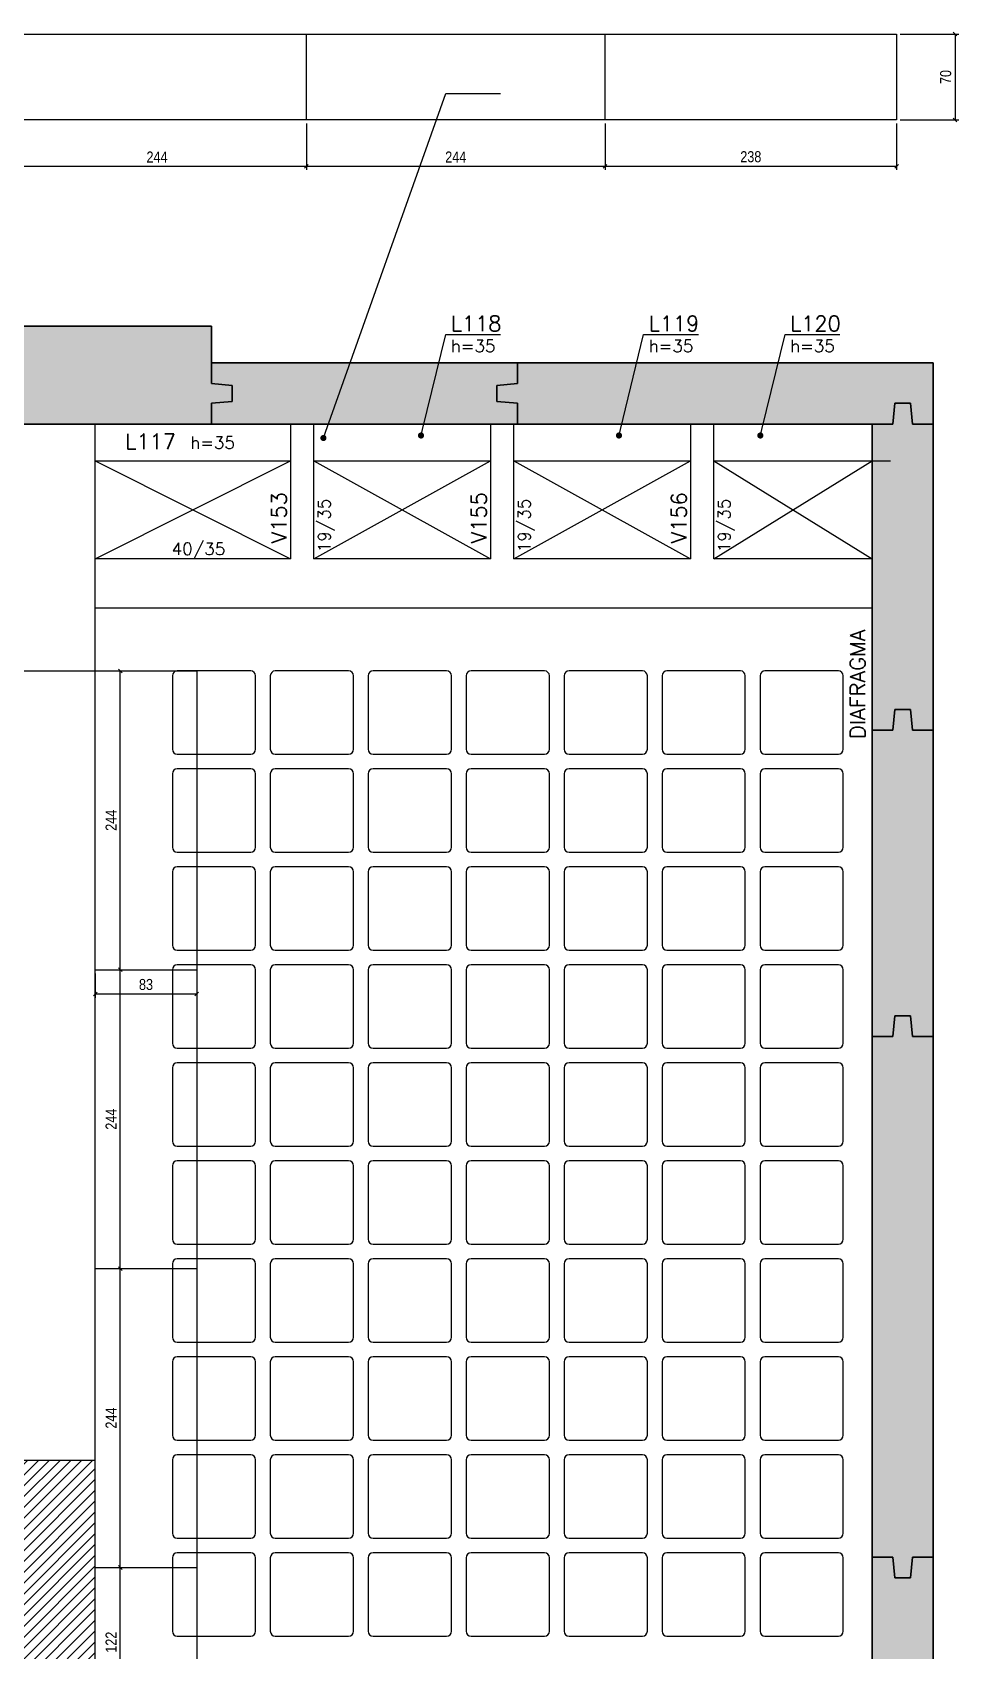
# Model space of a CAD drawing. Header units: millimetres. Extents: x -9777 to 15193, y 190 to 5169.
# Drawn here: x 6703 to 7460, y 1972 to 3293 of the extents above; entities that cross this region are included whole.
import ezdxf
from ezdxf import colors
from ezdxf.entities.mleader import LeaderData, LeaderLine
from ezdxf.math import Vec2, Vec3

# ---------------------------------------------------------------- set-up
doc = ezdxf.new("R2010")
doc.units = ezdxf.units.MM
for name, color, linetype in [('251', 5, 'Continuous'), ('COTA', 241, 'Continuous'), ('F-AUX-RED', 1, 'Continuous'), ('F-CUBETA', 1, 'Continuous'), ('F-LAJES', 3, 'Continuous'), ('F-LAJES-DIM', 2, 'Continuous'), ('F-LAJES-NOME', 4, 'Continuous'), ('F-PARC-NOME', 4, 'Continuous'), ('F-PILARES-HACH', 174, 'Continuous'), ('F-PILARES-S', 170, 'Continuous'), ('F-SOLIDO-EST', 252, 'Continuous'), ('F-VIGAS', 3, 'Continuous'), ('F-VIGAS-DIM', 2, 'Continuous'), ('F-VIGAS-NOME', 4, 'Continuous'), ('F-VÃO', 1, 'Continuous'), ('Painéis', 200, 'Continuous')]:
    doc.layers.add(name, color=color, linetype=linetype)
doc.styles.add('COTA TECNICA-50', font='techl___.ttf', dxfattribs={"height": 9})
doc.styles.add('MCP', font='romans.shx')
doc.styles.get("Standard").update_dxf_attribs({"font": 'arial.ttf'})
doc.dimstyles.new('COTA PAINEL-50', dxfattribs={"dimtxt": 9, "dimasz": 3, "dimexe": 3, "dimexo": 3, "dimgap": 3, "dimtad": 1, "dimdec": 1, "dimzin": 12, "dimdsep": 46, "dimtxsty": 'COTA TECNICA-50', "dimblk1": 'OBLIQUE', "dimblk2": 'OBLIQUE', "dimsah": 1, "dimcen": 0.9, "dimclrd": 4, "dimclre": 4, "dimclrt": 240, "dimadec": 1, "dimazin": 3, "dimtfac": 1, "dimtdec": 1, "dimtmove": 0, "dimatfit": 3, "dimfxl": 1, "dimtolj": 1, "dimtzin": 12, "dimarcsym": 0})

# ---------------------------------------------------------------- blocks, each defined once
blk = doc.blocks.new('_VAONER063650636500869008690')
at = {"layer": '251', "color": 1}
for p, q in [((-34, 30), (-34, -30)), ((30, 34), (-30, 34)), ((34, -30), (34, 30)), ((-30, -34), (30, -34))]:
    blk.add_line(p, q, dxfattribs=at)
for centre, start, end in [((-30, 30), 90, 180), ((30, 30), 0, 90), ((-30, -30), 180, 270), ((30, -30), 270, 0)]:
    blk.add_arc(centre, 4, start, end, dxfattribs=at)
blk = doc.blocks.new('_Dot')
at = {"color": 0, "linetype": 'ByBlock', "lineweight": -2}
blk.add_line((-0.5, 0), (-1, 0), dxfattribs=at)
at = {"color": 0, "linetype": 'ByBlock', "const_width": 0.5}
blk.add_lwpolyline([(-0.25, 0, 1), (0.25, 0, 1)], format="xyb", close=True, dxfattribs=at)
blk = doc.blocks.new('_Oblique')
at = {"color": 0, "linetype": 'ByBlock', "lineweight": -2}
blk.add_line((-0.5, -0.5), (0.5, 0.5), dxfattribs=at)
blk = doc.blocks.new('*D1286')
at = {"layer": 'COTA', "color": 4, "lineweight": -2, "transparency": 16777216}
for p, q in [((6775.1, 1918), (6775.1, 2040)), ((6757.6, 1918), (6778.1, 1918))]:
    blk.add_line(p, q, dxfattribs=at)
at = {"layer": 'Defpoints', "color": 0, "transparency": 16777216}
for p in [(6775.1, 2040), (6775.1, 2040), (6754.6, 1918)]:
    blk.add_point(p, dxfattribs=at)
at = {"layer": 'COTA', "color": 4, "lineweight": -2, "transparency": 16777216, "xscale": 3, "yscale": 3, "zscale": 3}
for p, rotation in [((6775.1, 2040), 90), ((6775.1, 1918), 270)]:
    blk.add_blockref('_Oblique', p, dxfattribs=dict(at, rotation=rotation))
at = {"layer": 'COTA', "color": 240, "transparency": 16777216, "insert": (6767.6, 1979), "char_height": 9, "attachment_point": 5, "rotation": 90, "style": 'COTA TECNICA-50'}
blk.add_mtext('\\A1;122', dxfattribs=at)
blk = doc.blocks.new('*D1287')
at = {"layer": 'COTA', "color": 4, "lineweight": -2, "transparency": 16777216}
blk.add_line((6775.1, 2040), (6775.1, 2284), dxfattribs=at)
at = {"layer": 'Defpoints', "color": 0, "transparency": 16777216}
for p in [(6775.1, 2284), (6775.1, 2284), (6775.1, 2040)]:
    blk.add_point(p, dxfattribs=at)
at = {"layer": 'COTA', "color": 4, "lineweight": -2, "transparency": 16777216, "xscale": 3, "yscale": 3, "zscale": 3}
for p, rotation in [((6775.1, 2284), 90), ((6775.1, 2040), 270)]:
    blk.add_blockref('_Oblique', p, dxfattribs=dict(at, rotation=rotation))
at = {"layer": 'COTA', "color": 240, "transparency": 16777216, "insert": (6767.6, 2162), "char_height": 9, "attachment_point": 5, "rotation": 90, "style": 'COTA TECNICA-50'}
blk.add_mtext('\\A1;244', dxfattribs=at)
blk = doc.blocks.new('*D1288')
at = {"layer": 'COTA', "color": 4, "lineweight": -2, "transparency": 16777216}
blk.add_line((6775.1, 2284), (6775.1, 2528), dxfattribs=at)
at = {"layer": 'Defpoints', "color": 0, "transparency": 16777216}
for p in [(6775.1, 2528), (6775.1, 2528), (6775.1, 2284)]:
    blk.add_point(p, dxfattribs=at)
at = {"layer": 'COTA', "color": 4, "lineweight": -2, "transparency": 16777216, "xscale": 3, "yscale": 3, "zscale": 3}
for p, rotation in [((6775.1, 2528), 90), ((6775.1, 2284), 270)]:
    blk.add_blockref('_Oblique', p, dxfattribs=dict(at, rotation=rotation))
at = {"layer": 'COTA', "color": 240, "transparency": 16777216, "insert": (6767.6, 2406), "char_height": 9, "attachment_point": 5, "rotation": 90, "style": 'COTA TECNICA-50'}
blk.add_mtext('\\A1;244', dxfattribs=at)
blk = doc.blocks.new('*D1289')
at = {"layer": 'COTA', "color": 4, "lineweight": -2, "transparency": 16777216}
blk.add_line((6775.1, 2528), (6775.1, 2772), dxfattribs=at)
at = {"layer": 'Defpoints', "color": 0, "transparency": 16777216}
for p in [(6775.1, 2772), (6775.1, 2772), (6775.1, 2528)]:
    blk.add_point(p, dxfattribs=at)
at = {"layer": 'COTA', "color": 4, "lineweight": -2, "transparency": 16777216, "xscale": 3, "yscale": 3, "zscale": 3}
for p, rotation in [((6775.1, 2772), 90), ((6775.1, 2528), 270)]:
    blk.add_blockref('_Oblique', p, dxfattribs=dict(at, rotation=rotation))
at = {"layer": 'COTA', "color": 240, "transparency": 16777216, "insert": (6767.6, 2650), "char_height": 9, "attachment_point": 5, "rotation": 90, "style": 'COTA TECNICA-50'}
blk.add_mtext('\\A1;244', dxfattribs=at)
blk = doc.blocks.new('*D1291')
at = {"layer": 'COTA', "color": 4, "lineweight": -2, "transparency": 16777216}
for p, q in [((6754.6, 2525), (6754.6, 2505.2)), ((6837.6, 2525), (6837.6, 2505.2)), ((6754.6, 2508.2), (6837.6, 2508.2))]:
    blk.add_line(p, q, dxfattribs=at)
at = {"layer": 'Defpoints', "color": 0, "transparency": 16777216}
for p in [(6754.6, 2528), (6837.6, 2528), (6837.6, 2508.2)]:
    blk.add_point(p, dxfattribs=at)
at = {"layer": 'COTA', "color": 4, "lineweight": -2, "transparency": 16777216, "xscale": 3, "yscale": 3, "zscale": 3, "rotation": 180}
blk.add_blockref('_Oblique', (6754.6, 2508.2), dxfattribs=at)
at = {"layer": 'COTA', "color": 4, "lineweight": -2, "transparency": 16777216, "xscale": 3, "yscale": 3, "zscale": 3}
blk.add_blockref('_Oblique', (6837.6, 2508.2), dxfattribs=at)
at = {"layer": 'COTA', "color": 240, "transparency": 16777216, "insert": (6796.1, 2515.9), "char_height": 9, "attachment_point": 5, "style": 'COTA TECNICA-50'}
blk.add_mtext('\\A1;83', dxfattribs=at)
blk = doc.blocks.new('*D1328')
at = {"layer": 'COTA', "color": 4, "lineweight": -2, "transparency": 16777216}
for p, q in [((6683.1, 3218.8), (6683.1, 3181)), ((6927.1, 3218.8), (6927.1, 3181)), ((6683.1, 3184), (6927.1, 3184))]:
    blk.add_line(p, q, dxfattribs=at)
at = {"layer": 'Defpoints', "color": 0, "transparency": 16777216}
for p in [(6683.1, 3221.8), (6927.1, 3221.8), (6927.1, 3184)]:
    blk.add_point(p, dxfattribs=at)
at = {"layer": 'COTA', "color": 4, "lineweight": -2, "transparency": 16777216, "xscale": 3, "yscale": 3, "zscale": 3, "rotation": 180}
blk.add_blockref('_Oblique', (6683.1, 3184), dxfattribs=at)
at = {"layer": 'COTA', "color": 4, "lineweight": -2, "transparency": 16777216, "xscale": 3, "yscale": 3, "zscale": 3}
blk.add_blockref('_Oblique', (6927.1, 3184), dxfattribs=at)
at = {"layer": 'COTA', "color": 240, "transparency": 16777216, "insert": (6805.1, 3191.5), "char_height": 9, "attachment_point": 5, "style": 'COTA TECNICA-50'}
blk.add_mtext('\\A1;244', dxfattribs=at)
blk = doc.blocks.new('*D1329')
at = {"layer": 'COTA', "color": 4, "lineweight": -2, "transparency": 16777216}
for p, q in [((6927.1, 3218.8), (6927.1, 3181)), ((7171.1, 3218.8), (7171.1, 3181)), ((6927.1, 3184), (7171.1, 3184))]:
    blk.add_line(p, q, dxfattribs=at)
at = {"layer": 'Defpoints', "color": 0, "transparency": 16777216}
for p in [(6927.1, 3221.8), (7171.1, 3221.8), (7171.1, 3184)]:
    blk.add_point(p, dxfattribs=at)
at = {"layer": 'COTA', "color": 4, "lineweight": -2, "transparency": 16777216, "xscale": 3, "yscale": 3, "zscale": 3, "rotation": 180}
blk.add_blockref('_Oblique', (6927.1, 3184), dxfattribs=at)
at = {"layer": 'COTA', "color": 4, "lineweight": -2, "transparency": 16777216, "xscale": 3, "yscale": 3, "zscale": 3}
blk.add_blockref('_Oblique', (7171.1, 3184), dxfattribs=at)
at = {"layer": 'COTA', "color": 240, "transparency": 16777216, "insert": (7049.1, 3191.5), "char_height": 9, "attachment_point": 5, "style": 'COTA TECNICA-50'}
blk.add_mtext('\\A1;244', dxfattribs=at)
blk = doc.blocks.new('*D1330')
at = {"layer": 'COTA', "color": 4, "lineweight": -2, "transparency": 16777216}
for p, q in [((7171.1, 3218.8), (7171.1, 3181)), ((7409.1, 3218.8), (7409.1, 3181)), ((7171.1, 3184), (7409.1, 3184))]:
    blk.add_line(p, q, dxfattribs=at)
at = {"layer": 'Defpoints', "color": 0, "transparency": 16777216}
for p in [(7171.1, 3221.8), (7409.1, 3221.8), (7409.1, 3184)]:
    blk.add_point(p, dxfattribs=at)
at = {"layer": 'COTA', "color": 4, "lineweight": -2, "transparency": 16777216, "xscale": 3, "yscale": 3, "zscale": 3, "rotation": 180}
blk.add_blockref('_Oblique', (7171.1, 3184), dxfattribs=at)
at = {"layer": 'COTA', "color": 4, "lineweight": -2, "transparency": 16777216, "xscale": 3, "yscale": 3, "zscale": 3}
blk.add_blockref('_Oblique', (7409.1, 3184), dxfattribs=at)
at = {"layer": 'COTA', "color": 240, "transparency": 16777216, "insert": (7290.1, 3191.7), "char_height": 9, "attachment_point": 5, "style": 'COTA TECNICA-50'}
blk.add_mtext('\\A1;238', dxfattribs=at)
blk = doc.blocks.new('*D1331')
at = {"layer": 'COTA', "color": 4, "lineweight": -2, "transparency": 16777216}
for p, q in [((7412.1, 3291.8), (7459.9, 3291.8)), ((7456.9, 3291.8), (7456.9, 3221.8)), ((7412.1, 3221.8), (7459.9, 3221.8))]:
    blk.add_line(p, q, dxfattribs=at)
at = {"layer": 'Defpoints', "color": 0, "transparency": 16777216}
for p in [(7409.1, 3291.8), (7409.1, 3221.8), (7456.9, 3221.8)]:
    blk.add_point(p, dxfattribs=at)
at = {"layer": 'COTA', "color": 4, "lineweight": -2, "transparency": 16777216, "xscale": 3, "yscale": 3, "zscale": 3}
for p, rotation in [((7456.9, 3291.8), 90), ((7456.9, 3221.8), 270)]:
    blk.add_blockref('_Oblique', p, dxfattribs=dict(at, rotation=rotation))
at = {"layer": 'COTA', "color": 240, "transparency": 16777216, "insert": (7449.3, 3256.8), "char_height": 9, "attachment_point": 5, "rotation": 90, "style": 'COTA TECNICA-50'}
blk.add_mtext('\\A1;70', dxfattribs=at)

msp = doc.modelspace()

# ---------------------------------------------------------------- hatches: boundary and pattern name
at = {"layer": 'F-PILARES-HACH', "linetype": 'Continuous'}
h = msp.add_hatch(dxfattribs=at)
h.set_pattern_fill('ANSI31', color=256, scale=50, style=0)
h.set_pattern_definition([(45, (4154.6213, 1323.973), (-4.419417, 4.419417), [])])
h.paths.add_polyline_path([(6694.62, 1798.47), (6754.62, 1798.47), (6754.62, 2127.47), (6694.62, 2127.47)], flags=16)
at = {"layer": 'F-SOLIDO-EST'}
h = msp.add_hatch(color=256, dxfattribs=at)
h.dxf.hatch_style = 1
h.paths.add_polyline_path([(6849.62, 3053.47), (6588.62, 3053.47), (6588.62, 3021.47), (6571.62, 3019.97), (6571.62, 3006.97), (6588.62, 3005.47), (6588.62, 2973.47), (6849.62, 2973.47), (6849.62, 2990.47), (6866.62, 2991.97), (6866.62, 3004.97), (6849.62, 3006.47), (6849.62, 3023.47)])
h = msp.add_hatch(color=256, dxfattribs=at)
h.dxf.hatch_style = 1
h.paths.add_polyline_path([(7099.62, 3023.47), (6849.62, 3023.47), (6849.62, 3006.47), (6866.62, 3004.97), (6866.62, 2991.97), (6849.62, 2990.47), (6849.62, 2973.47), (7099.62, 2973.47), (7099.62, 2990.47), (7082.62, 2991.97), (7082.62, 3004.97), (7099.62, 3006.47)])
h = msp.add_hatch(color=256, dxfattribs=at)
h.dxf.hatch_style = 1
h.paths.add_polyline_path([(7439.12, 3023.47), (7099.62, 3023.47), (7099.62, 3006.47), (7082.62, 3004.97), (7082.62, 2991.97), (7099.62, 2990.47), (7099.62, 2973.47), (7406.12, 2973.47), (7407.62, 2990.47), (7420.62, 2990.47), (7422.12, 2973.47), (7439.12, 2973.47)])
h = msp.add_hatch(color=256, dxfattribs=at)
h.dxf.hatch_style = 1
h.paths.add_polyline_path([(7439.12, 2973.47), (7422.12, 2973.47), (7420.62, 2990.47), (7407.62, 2990.47), (7406.12, 2973.47), (7389.12, 2973.47), (7389.12, 2723.47), (7406.12, 2723.47), (7407.62, 2740.47), (7420.62, 2740.47), (7422.12, 2723.47), (7439.12, 2723.47)])
h = msp.add_hatch(color=256, dxfattribs=at)
h.dxf.hatch_style = 1
h.paths.add_polyline_path([(7439.12, 2723.47), (7422.12, 2723.47), (7420.62, 2740.47), (7407.62, 2740.47), (7406.12, 2723.47), (7389.12, 2723.47), (7389.12, 2473.47), (7406.12, 2473.47), (7407.62, 2490.47), (7420.62, 2490.47), (7422.12, 2473.47), (7439.12, 2473.47)])
h = msp.add_hatch(color=256, dxfattribs=at)
h.dxf.hatch_style = 1
h.paths.add_polyline_path([(7439.12, 2473.47), (7422.12, 2473.47), (7420.62, 2490.47), (7407.62, 2490.47), (7406.12, 2473.47), (7389.12, 2473.47), (7389.12, 2048.47), (7406.12, 2048.47), (7407.62, 2031.47), (7420.62, 2031.47), (7422.12, 2048.47), (7439.12, 2048.47)])
h = msp.add_hatch(color=256, dxfattribs=at)
h.dxf.hatch_style = 1
h.paths.add_polyline_path([(7439.12, 2048.47), (7422.12, 2048.47), (7420.62, 2031.47), (7407.62, 2031.47), (7406.12, 2048.47), (7389.12, 2048.47), (7389.12, 1798.47), (7406.12, 1798.47), (7407.62, 1781.47), (7420.62, 1781.47), (7422.12, 1798.47), (7439.12, 1798.47)])

# ---------------------------------------------------------------- linework, layer by layer
at = {"layer": 'F-LAJES'}
for p, q in [((6754.62, 2943.47), (6914.11, 2943.47)), ((6933.11, 2943.47), (7077.44, 2943.47)), ((7096.44, 2943.47), (7240.77, 2943.47)), ((7259.77, 2943.47), (7404.12, 2943.47))]:
    msp.add_line(p, q, dxfattribs=at)
at = {"layer": 'F-PILARES-S', "linetype": 'Continuous'}
msp.add_lwpolyline([(6694.62, 1798.47), (6754.62, 1798.47), (6754.62, 2127.47), (6694.62, 2127.47), (6694.62, 1798.47)], dxfattribs=at)
at = {"layer": 'F-VIGAS'}
for p, q in [((6849.62, 3053.47), (6588.62, 3053.47)), ((6588.62, 3053.47), (6849.62, 3053.47)), ((6849.62, 3006.47), (6849.62, 3053.47)), ((6849.62, 3053.47), (6849.62, 3006.47)), ((7099.62, 3023.47), (6849.62, 3023.47)), ((6849.62, 3023.47), (6849.62, 3006.47)), ((6849.62, 3006.47), (6849.62, 3023.47)), ((6849.62, 3023.47), (7099.62, 3023.47)), ((7439.12, 3023.47), (7099.62, 3023.47)), ((7099.62, 3023.47), (7099.62, 3006.47)), ((7099.62, 3006.47), (7099.62, 3023.47)), ((7099.62, 3023.47), (7439.12, 3023.47)), ((7099.62, 3006.47), (7099.62, 3023.47)), ((7099.62, 3023.47), (7099.62, 3006.47)), ((7439.12, 2973.47), (7439.12, 3023.47)), ((7439.12, 3023.47), (7439.12, 2973.47)), ((6866.62, 3004.97), (6849.62, 3006.47)), ((6849.62, 3006.47), (6866.62, 3004.97)), ((6849.62, 3006.47), (6866.62, 3004.97)), ((6866.62, 3004.97), (6849.62, 3006.47)), ((6866.62, 2991.97), (6866.62, 3004.97)), ((6866.62, 3004.97), (6866.62, 2991.97)), ((6866.62, 3004.97), (6866.62, 2991.97)), ((6866.62, 2991.97), (6866.62, 3004.97)), ((7099.62, 3006.47), (7082.62, 3004.97)), ((7082.62, 3004.97), (7099.62, 3006.47)), ((7082.62, 3004.97), (7099.62, 3006.47)), ((7099.62, 3006.47), (7082.62, 3004.97)), ((7082.62, 3004.97), (7082.62, 2991.97)), ((7082.62, 2991.97), (7082.62, 3004.97)), ((7082.62, 2991.97), (7082.62, 3004.97)), ((7082.62, 3004.97), (7082.62, 2991.97)), ((6849.62, 2990.47), (6866.62, 2991.97)), ((6866.62, 2991.97), (6849.62, 2990.47)), ((6866.62, 2991.97), (6849.62, 2990.47)), ((6849.62, 2990.47), (6866.62, 2991.97)), ((6849.62, 2973.47), (6849.62, 2990.47)), ((6849.62, 2990.47), (6849.62, 2973.47)), ((6849.62, 2990.47), (6849.62, 2973.47)), ((6849.62, 2973.47), (6849.62, 2990.47)), ((7082.62, 2991.97), (7099.62, 2990.47)), ((7099.62, 2990.47), (7082.62, 2991.97)), ((7099.62, 2990.47), (7082.62, 2991.97)), ((7082.62, 2991.97), (7099.62, 2990.47)), ((7099.62, 2990.47), (7099.62, 2973.47)), ((7099.62, 2973.47), (7099.62, 2990.47)), ((7099.62, 2973.47), (7099.62, 2990.47)), ((7099.62, 2990.47), (7099.62, 2973.47)), ((7407.62, 2990.47), (7406.12, 2973.47)), ((7406.12, 2973.47), (7407.62, 2990.47)), ((7406.12, 2973.47), (7407.62, 2990.47)), ((7407.62, 2990.47), (7406.12, 2973.47)), ((7420.62, 2990.47), (7407.62, 2990.47)), ((7407.62, 2990.47), (7420.62, 2990.47)), ((7407.62, 2990.47), (7420.62, 2990.47)), ((7420.62, 2990.47), (7407.62, 2990.47)), ((7422.12, 2973.47), (7420.62, 2990.47)), ((7420.62, 2990.47), (7422.12, 2973.47)), ((7420.62, 2990.47), (7422.12, 2973.47)), ((7422.12, 2973.47), (7420.62, 2990.47)), ((6588.62, 2973.47), (6849.62, 2973.47)), ((6849.62, 2973.47), (6588.62, 2973.47)), ((6849.62, 2973.47), (7099.62, 2973.47)), ((7099.62, 2973.47), (6849.62, 2973.47)), ((7099.62, 2973.47), (7406.12, 2973.47)), ((7406.12, 2973.47), (7099.62, 2973.47)), ((7406.12, 2973.47), (7389.12, 2973.47)), ((7389.12, 2973.47), (7389.12, 2723.47)), ((7389.12, 2723.47), (7389.12, 2973.47)), ((7389.12, 2973.47), (7406.12, 2973.47)), ((7439.12, 2973.47), (7422.12, 2973.47)), ((7422.12, 2973.47), (7439.12, 2973.47)), ((7422.12, 2973.47), (7439.12, 2973.47)), ((7439.12, 2973.47), (7422.12, 2973.47)), ((7439.12, 2723.47), (7439.12, 2973.47)), ((7439.12, 2973.47), (7439.12, 2723.47)), ((7406.12, 2723.47), (7407.62, 2740.47)), ((7407.62, 2740.47), (7406.12, 2723.47)), ((7407.62, 2740.47), (7406.12, 2723.47)), ((7406.12, 2723.47), (7407.62, 2740.47)), ((7407.62, 2740.47), (7420.62, 2740.47)), ((7420.62, 2740.47), (7407.62, 2740.47)), ((7420.62, 2740.47), (7407.62, 2740.47)), ((7407.62, 2740.47), (7420.62, 2740.47)), ((7420.62, 2740.47), (7422.12, 2723.47)), ((7422.12, 2723.47), (7420.62, 2740.47)), ((7422.12, 2723.47), (7420.62, 2740.47)), ((7420.62, 2740.47), (7422.12, 2723.47)), ((7389.12, 2723.47), (7406.12, 2723.47)), ((7406.12, 2723.47), (7389.12, 2723.47)), ((7406.12, 2723.47), (7389.12, 2723.47)), ((7389.12, 2723.47), (7389.12, 2473.47)), ((7389.12, 2473.47), (7389.12, 2723.47)), ((7389.12, 2723.47), (7406.12, 2723.47)), ((7422.12, 2723.47), (7439.12, 2723.47)), ((7439.12, 2723.47), (7422.12, 2723.47)), ((7439.12, 2723.47), (7422.12, 2723.47)), ((7422.12, 2723.47), (7439.12, 2723.47)), ((7439.12, 2473.47), (7439.12, 2723.47)), ((7439.12, 2723.47), (7439.12, 2473.47)), ((7406.12, 2473.47), (7407.62, 2490.47)), ((7407.62, 2490.47), (7406.12, 2473.47)), ((7407.62, 2490.47), (7406.12, 2473.47)), ((7406.12, 2473.47), (7407.62, 2490.47)), ((7407.62, 2490.47), (7420.62, 2490.47)), ((7420.62, 2490.47), (7407.62, 2490.47)), ((7420.62, 2490.47), (7407.62, 2490.47)), ((7407.62, 2490.47), (7420.62, 2490.47)), ((7420.62, 2490.47), (7422.12, 2473.47)), ((7422.12, 2473.47), (7420.62, 2490.47)), ((7422.12, 2473.47), (7420.62, 2490.47)), ((7420.62, 2490.47), (7422.12, 2473.47)), ((7389.12, 2473.47), (7406.12, 2473.47)), ((7406.12, 2473.47), (7389.12, 2473.47)), ((7406.12, 2473.47), (7389.12, 2473.47)), ((7389.12, 2473.47), (7389.12, 2048.47)), ((7389.12, 2048.47), (7389.12, 2473.47)), ((7389.12, 2473.47), (7406.12, 2473.47)), ((7422.12, 2473.47), (7439.12, 2473.47)), ((7439.12, 2473.47), (7422.12, 2473.47)), ((7439.12, 2473.47), (7422.12, 2473.47)), ((7422.12, 2473.47), (7439.12, 2473.47)), ((7439.12, 2048.47), (7439.12, 2473.47)), ((7439.12, 2473.47), (7439.12, 2048.47)), ((7389.12, 2048.47), (7406.12, 2048.47)), ((7406.12, 2048.47), (7389.12, 2048.47)), ((7406.12, 2048.47), (7389.12, 2048.47)), ((7389.12, 2048.47), (7389.12, 1798.47)), ((7389.12, 1798.47), (7389.12, 2048.47)), ((7389.12, 2048.47), (7406.12, 2048.47)), ((7406.12, 2048.47), (7407.62, 2031.47)), ((7407.62, 2031.47), (7406.12, 2048.47)), ((7407.62, 2031.47), (7406.12, 2048.47)), ((7406.12, 2048.47), (7407.62, 2031.47)), ((7420.62, 2031.47), (7422.12, 2048.47)), ((7422.12, 2048.47), (7420.62, 2031.47)), ((7422.12, 2048.47), (7420.62, 2031.47)), ((7420.62, 2031.47), (7422.12, 2048.47)), ((7422.12, 2048.47), (7439.12, 2048.47)), ((7439.12, 2048.47), (7422.12, 2048.47)), ((7439.12, 2048.47), (7422.12, 2048.47)), ((7422.12, 2048.47), (7439.12, 2048.47)), ((7439.12, 1798.47), (7439.12, 2048.47)), ((7439.12, 2048.47), (7439.12, 1798.47)), ((7407.62, 2031.47), (7420.62, 2031.47)), ((7420.62, 2031.47), (7407.62, 2031.47)), ((7420.62, 2031.47), (7407.62, 2031.47)), ((7407.62, 2031.47), (7420.62, 2031.47))]:
    msp.add_line(p, q, dxfattribs=at)
for points in [[(6754.62, 2863.47), (6754.62, 2973.47)], [(6914.11, 2973.47), (6914.11, 2863.47)], [(6933.11, 2863.47), (6933.11, 2973.47)], [(7077.44, 2973.47), (7077.44, 2863.47)], [(7096.44, 2863.47), (7096.44, 2973.47)], [(7240.77, 2973.47), (7240.77, 2863.47)], [(7259.77, 2863.47), (7259.77, 2973.47)], [(6914.11, 2863.47), (6754.62, 2863.47)], [(6754.62, 2823.47), (6754.62, 2863.47)], [(7077.44, 2863.47), (6933.11, 2863.47)], [(7240.77, 2863.47), (7096.44, 2863.47)], [(7389.12, 2863.47), (7259.77, 2863.47)], [(6754.62, 2823.47), (6923.61, 2823.47)], [(6754.62, 2127.47), (6754.62, 2823.47)], [(6923.61, 2823.47), (7086.94, 2823.47)], [(7086.94, 2823.47), (7250.27, 2823.47)], [(7250.27, 2823.47), (7389.12, 2823.47)]]:
    msp.add_lwpolyline(points, dxfattribs=at)
at = {"layer": 'F-VÃO'}
for p, q in [((6754.62, 2863.47), (6914.11, 2943.47)), ((6754.62, 2943.47), (6914.11, 2863.47)), ((6933.11, 2863.47), (7077.44, 2943.47)), ((6933.11, 2943.47), (7077.44, 2863.47)), ((7096.44, 2863.47), (7240.77, 2943.47)), ((7096.44, 2943.47), (7240.77, 2863.47)), ((7259.77, 2863.47), (7389.12, 2943.47)), ((7259.77, 2943.47), (7389.12, 2863.47))]:
    msp.add_line(p, q, dxfattribs=at)
at = {"layer": 'Painéis'}
for p, q in [((5463.12, 3291.76), (7409.12, 3291.76)), ((6927.12, 3221.76), (6927.12, 3291.76)), ((7171.12, 3221.76), (7171.12, 3291.76)), ((7409.12, 3291.76), (7409.12, 3221.76)), ((7409.12, 3221.76), (5463.12, 3221.76)), ((6625.62, 2771.97), (6837.62, 2771.97)), ((6837.62, 2771.97), (6837.62, 1711.97)), ((6754.62, 2527.97), (6837.62, 2527.97)), ((6754.62, 2283.97), (6837.62, 2283.97)), ((6754.62, 2039.97), (6837.62, 2039.97))]:
    msp.add_line(p, q, dxfattribs=at)

# ---------------------------------------------------------------- block references
at = {"layer": 'F-CUBETA'}
for p in [(6851.62, 2737.97), (6931.62, 2737.97), (7011.62, 2737.97), (7091.62, 2737.97), (7171.62, 2737.97), (7251.62, 2737.97), (7331.62, 2737.97), (6851.62, 2657.97), (6931.62, 2657.97), (7011.62, 2657.97), (7091.62, 2657.97), (7171.62, 2657.97), (7251.62, 2657.97), (7331.62, 2657.97), (6851.62, 2577.97), (6931.62, 2577.97), (7011.62, 2577.97), (7091.62, 2577.97), (7171.62, 2577.97), (7251.62, 2577.97), (7331.62, 2577.97), (6851.62, 2497.97), (6931.62, 2497.97), (7011.62, 2497.97), (7091.62, 2497.97), (7171.62, 2497.97), (7251.62, 2497.97), (7331.62, 2497.97), (6851.62, 2417.97), (6931.62, 2417.97), (7011.62, 2417.97), (7091.62, 2417.97), (7171.62, 2417.97), (7251.62, 2417.97), (7331.62, 2417.97), (6851.62, 2337.97), (6931.62, 2337.97), (7011.62, 2337.97), (7091.62, 2337.97), (7171.62, 2337.97), (7251.62, 2337.97), (7331.62, 2337.97), (6851.62, 2257.97), (6931.62, 2257.97), (7011.62, 2257.97), (7091.62, 2257.97), (7171.62, 2257.97), (7251.62, 2257.97), (7331.62, 2257.97), (6851.62, 2177.97), (6931.62, 2177.97), (7011.62, 2177.97), (7091.62, 2177.97), (7171.62, 2177.97), (7251.62, 2177.97), (7331.62, 2177.97), (6851.62, 2097.97), (6931.62, 2097.97), (7011.62, 2097.97), (7091.62, 2097.97), (7171.62, 2097.97), (7251.62, 2097.97), (7331.62, 2097.97), (6851.62, 2017.97), (6931.62, 2017.97), (7011.62, 2017.97), (7091.62, 2017.97), (7171.62, 2017.97), (7251.62, 2017.97), (7331.62, 2017.97)]:
    msp.add_blockref('_VAONER063650636500869008690', p, dxfattribs=at)

# ---------------------------------------------------------------- texts
at = {"layer": 'F-LAJES-DIM', "linetype": 'Continuous', "style": 'MCP'}
for p in [(7045.11, 3032.31), (7206.76, 3032.31), (7322.26, 3032.31), (6832.29, 2953.3)]:
    msp.add_text('h=35', height=10, dxfattribs=at).set_placement(p)
at = {"layer": 'F-LAJES-NOME', "linetype": 'Continuous', "style": 'MCP'}
for s, p in [('L118', (7045.11, 3049.31)), ('L119', (7206.76, 3049.31)), ('L120', (7322.26, 3049.31)), ('L117', (6779.26, 2953.07))]:
    msp.add_text(s, height=12.5, dxfattribs=at).set_placement(p)
at = {"layer": 'F-PARC-NOME', "style": 'MCP'}
msp.add_text('DIAFRAGMA', height=12.5, rotation=90, dxfattribs=at).set_placement((7383.62, 2716.36))
at = {"layer": 'F-VIGAS-DIM', "linetype": 'Continuous', "style": 'MCP'}
for p in [(6946.71, 2868.84), (7110.04, 2868.84), (7273.37, 2868.84)]:
    msp.add_text('19/35', height=10, rotation=90, dxfattribs=at).set_placement(p)
msp.add_text('40/35', height=10, dxfattribs=at).set_placement((6817.12, 2866.6))
at = {"layer": 'F-VIGAS-NOME', "linetype": 'Continuous', "style": 'MCP'}
for s, p in [('V153', (6910.98, 2875.97)), ('V155', (7074.31, 2875.97)), ('V156', (7237.64, 2875.97))]:
    msp.add_text(s, height=12.5, rotation=90, dxfattribs=at).set_placement(p)

# ---------------------------------------------------------------- dimensions: what is measured, and where the dimension line sits
at = {"layer": 'COTA'}
dim = msp.add_linear_dim(base=(7456.86, 3221.76), p1=(7409.12, 3291.76), p2=(7409.12, 3221.76), angle=90, dimstyle='COTA PAINEL-50', dxfattribs=at)
dim.commit()
dim.dimension.update_dxf_attribs({"geometry": '*D1331', "text_midpoint": (7449.26, 3256.76)})
for base, p1, p2, picture, middle in [((6927.12, 3183.96), (6683.12, 3221.76), (6927.12, 3221.76), '*D1328', (6805.12, 3191.53)), ((7171.12, 3183.96), (6927.12, 3221.76), (7171.12, 3221.76), '*D1329', (7049.12, 3191.53)), ((7409.12, 3183.96), (7171.12, 3221.76), (7409.12, 3221.76), '*D1330', (7290.12, 3191.68))]:
    dim = msp.add_linear_dim(base=base, p1=p1, p2=p2, dimstyle='COTA PAINEL-50', override={"dimtmove": 1}, dxfattribs=at)
    dim.commit()
    dim.dimension.update_dxf_attribs({"geometry": picture, "text_midpoint": middle})
for base, p1, p2, picture, middle in [((6775.15, 2771.97), (6775.15, 2527.97), (6775.15, 2771.97), '*D1289', (6767.58, 2649.97)), ((6775.15, 2527.97), (6775.15, 2283.97), (6775.15, 2527.97), '*D1288', (6767.58, 2405.97)), ((6775.15, 2283.97), (6775.15, 2039.97), (6775.15, 2283.97), '*D1287', (6767.58, 2161.97)), ((6775.15, 2039.97), (6754.62, 1917.97), (6775.15, 2039.97), '*D1286', (6767.59, 1978.97))]:
    dim = msp.add_linear_dim(base=base, p1=p1, p2=p2, angle=90, dimstyle='COTA PAINEL-50', override={"dimtmove": 1}, dxfattribs=at)
    dim.commit()
    dim.dimension.update_dxf_attribs({"geometry": picture, "text_midpoint": middle})
dim = msp.add_linear_dim(base=(6837.62, 2508.23), p1=(6754.62, 2527.97), p2=(6837.62, 2527.97), dimstyle='COTA PAINEL-50', dxfattribs=at)
dim.commit()
dim.dimension.update_dxf_attribs({"geometry": '*D1291', "text_midpoint": (6796.12, 2515.95)})

# ---------------------------------------------------------------- leaders
at = {"layer": 'F-AUX-RED', "linetype": 'Continuous'}
ml = msp.add_multileader_mtext('Standard', dxfattribs=at)
ml.set_content('', color=256)
ml.set_leader_properties()
ml.set_arrow_properties(name='DOT')
ml.build(insert=Vec2(0, 0))
ml.multileader.update_dxf_attribs({"text_right_attachment_type": 6, "text_top_attachment_type": 0, "text_bottom_attachment_type": 0, "dogleg_length": 0.36, "arrow_head_size": 5})
ctx = ml.context
ctx.base_point, ctx.char_height, ctx.arrow_head_size, ctx.landing_gap_size, ctx.plane_origin = Vec3(7085.65, 3243.42), 0.18, 5, 0.09, Vec3(7020.76, 3160.97)
ctx.right_attachment = 6
notes = []
notes.append((ctx, [(0, (1, 1, 0), (7040.89, 3243.42), (1, 0), 44.76, [(0, [(6941.03, 2962.13)], 256, [])])]))
ctx.mtext.insert, ctx.mtext.flow_direction = Vec3(7085.74, 3243.51), 5
ml = msp.add_multileader_mtext('Standard', dxfattribs=at)
ml.set_content('', color=256)
ml.set_leader_properties()
ml.set_arrow_properties(name='DOT')
ml.build(insert=Vec2(0, 0))
ml.multileader.update_dxf_attribs({"text_right_attachment_type": 6, "text_top_attachment_type": 0, "text_bottom_attachment_type": 0, "dogleg_length": 0.36, "arrow_head_size": 5})
ctx = ml.context
ctx.base_point, ctx.char_height, ctx.arrow_head_size, ctx.landing_gap_size, ctx.plane_origin = Vec3(7085.65, 3046.6), 0.18, 5, 0.09, Vec3(7020.76, 2964.15)
ctx.right_attachment = 6
notes.append((ctx, [(0, (1, 1, 0), (7040.89, 3046.6), (1, 0), 44.76, [(0, [(7020.76, 2964.15)], 256, [])])]))
ctx.mtext.insert, ctx.mtext.flow_direction = Vec3(7085.74, 3046.69), 5
ml = msp.add_multileader_mtext('Standard', dxfattribs=at)
ml.set_content('', color=256)
ml.set_leader_properties()
ml.set_arrow_properties(name='DOT')
ml.build(insert=Vec2(0, 0))
ml.multileader.update_dxf_attribs({"text_right_attachment_type": 6, "text_top_attachment_type": 0, "text_bottom_attachment_type": 0, "dogleg_length": 0.36, "arrow_head_size": 5})
ctx = ml.context
ctx.base_point, ctx.char_height, ctx.arrow_head_size, ctx.landing_gap_size, ctx.plane_origin = Vec3(7247.31, 3046.6), 0.18, 5, 0.09, Vec3(7182.42, 2964.15)
ctx.right_attachment = 6
notes.append((ctx, [(0, (1, 1, 0), (7202.55, 3046.6), (1, 0), 44.76, [(0, [(7182.42, 2964.15)], 256, [])])]))
ctx.mtext.insert, ctx.mtext.flow_direction = Vec3(7247.4, 3046.69), 5
ml = msp.add_multileader_mtext('Standard', dxfattribs=at)
ml.set_content('', color=256)
ml.set_leader_properties()
ml.set_arrow_properties(name='DOT')
ml.build(insert=Vec2(0, 0))
ml.multileader.update_dxf_attribs({"text_right_attachment_type": 6, "text_top_attachment_type": 0, "text_bottom_attachment_type": 0, "dogleg_length": 0.36, "arrow_head_size": 5})
ctx = ml.context
ctx.base_point, ctx.char_height, ctx.arrow_head_size, ctx.landing_gap_size, ctx.plane_origin = Vec3(7362.8, 3046.6), 0.18, 5, 0.09, Vec3(7297.91, 2964.15)
ctx.right_attachment = 6
notes.append((ctx, [(0, (1, 1, 0), (7318.04, 3046.6), (1, 0), 44.76, [(0, [(7297.91, 2964.15)], 256, [])])]))
ctx.mtext.insert, ctx.mtext.flow_direction = Vec3(7362.89, 3046.69), 5
for ctx, leaders in notes:
    for number, flags, end, landing, length, lines in leaders:
        leader = LeaderData()
        leader.index, (leader.has_last_leader_line, leader.has_dogleg_vector, leader.attachment_direction) = number, flags
        leader.last_leader_point, leader.dogleg_vector, leader.dogleg_length = Vec3(end), Vec3(landing), length
        for number, points, colour, breaks in lines:
            line = LeaderLine()
            line.index, line.vertices, line.color, line.breaks = number, Vec3.list(points), colors.encode_raw_color(colour), breaks
            leader.lines.append(line)
        ctx.leaders.append(leader)

doc.saveas('drawing.dxf')
